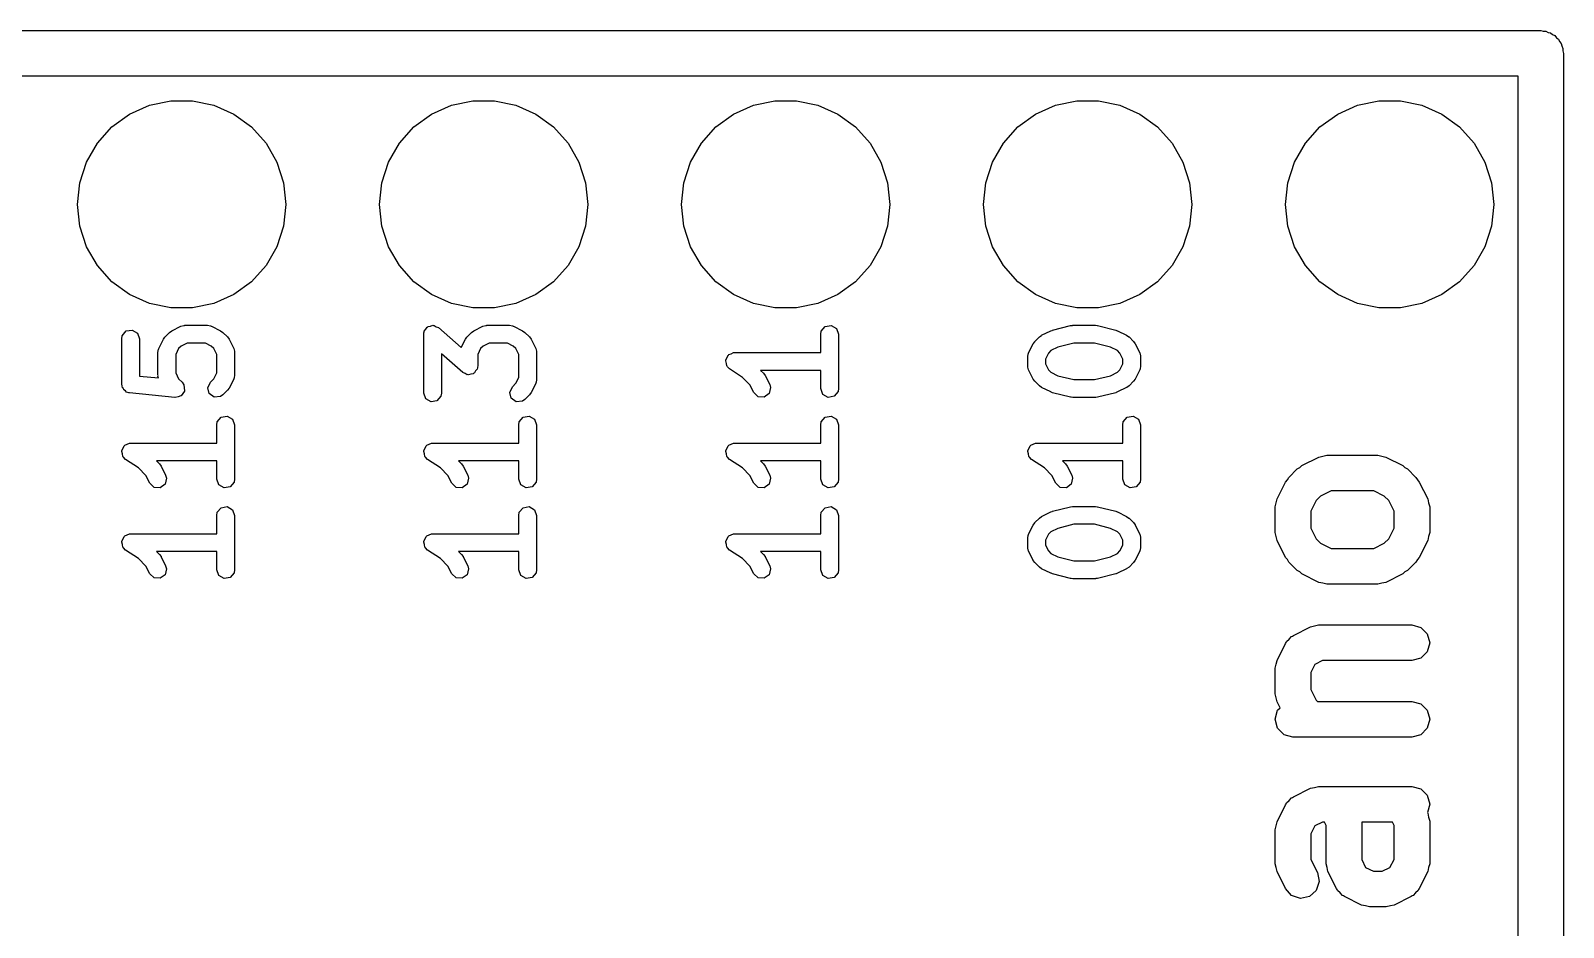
# Model space of a CAD drawing. Extents: x 80.7 to 172.7, y -123.4 to -33.9.
# Drawn here: x 111.78 to 124.67, y -108.35 to -100.81 of the extents above; entities that cross this region are included whole.
import ezdxf

# ---------------------------------------------------------------- set-up
doc = ezdxf.new("R2010")
doc.units = 0
doc.layers.add('BLACK', color=7, linetype='CONTINUOUS')

msp = doc.modelspace()

# ---------------------------------------------------------------- linework, layer by layer
at = {"layer": 'BLACK', "linetype": 'CONTINUOUS'}
for p, q in [((93.9967, -100.809), (124.477, -100.809)), ((124.477, -100.809), (124.498, -100.814)), ((124.498, -100.814), (124.519, -100.814)), ((124.519, -100.814), (124.538, -100.824)), ((124.538, -100.824), (124.559, -100.828)), ((124.559, -100.828), (124.576, -100.842)), ((124.576, -100.842), (124.596, -100.851)), ((124.596, -100.851), (124.609, -100.868)), ((124.609, -100.868), (124.626, -100.881)), ((124.626, -100.881), (124.635, -100.901)), ((124.635, -100.901), (124.648, -100.917)), ((124.648, -100.917), (124.653, -100.938)), ((124.653, -100.938), (124.662, -100.958)), ((124.662, -100.958), (124.662, -100.979)), ((124.662, -100.979), (124.667, -101)), ((124.667, -101), (124.667, -118.78)), ((124.286, -101.191), (93.9967, -101.191)), ((124.286, -118.59), (124.286, -101.191)), ((112.609, -101.511), (112.776, -101.437)), ((112.776, -101.437), (112.955, -101.398)), ((112.955, -101.398), (113.138, -101.398)), ((113.138, -101.398), (113.318, -101.437)), ((113.318, -101.437), (113.485, -101.511)), ((115.149, -101.511), (115.316, -101.437)), ((115.316, -101.437), (115.495, -101.398)), ((115.495, -101.398), (115.678, -101.398)), ((115.678, -101.398), (115.858, -101.437)), ((115.858, -101.437), (116.025, -101.511)), ((117.689, -101.511), (117.856, -101.437)), ((117.856, -101.437), (118.035, -101.398)), ((118.035, -101.398), (118.218, -101.398)), ((118.218, -101.398), (118.398, -101.437)), ((118.398, -101.437), (118.565, -101.511)), ((120.229, -101.511), (120.396, -101.437)), ((120.396, -101.437), (120.575, -101.398)), ((120.575, -101.398), (120.758, -101.398)), ((120.758, -101.398), (120.938, -101.437)), ((120.938, -101.437), (121.105, -101.511)), ((122.769, -101.511), (122.936, -101.437)), ((122.936, -101.437), (123.115, -101.398)), ((123.115, -101.398), (123.298, -101.398)), ((123.298, -101.398), (123.478, -101.437)), ((123.478, -101.437), (123.645, -101.511)), ((112.46, -101.619), (112.609, -101.511)), ((113.485, -101.511), (113.633, -101.619)), ((115, -101.619), (115.149, -101.511)), ((116.025, -101.511), (116.173, -101.619)), ((117.54, -101.619), (117.689, -101.511)), ((118.565, -101.511), (118.713, -101.619)), ((120.08, -101.619), (120.229, -101.511)), ((121.105, -101.511), (121.253, -101.619)), ((122.62, -101.619), (122.769, -101.511)), ((123.645, -101.511), (123.793, -101.619)), ((112.338, -101.755), (112.46, -101.619)), ((113.633, -101.619), (113.756, -101.755)), ((114.878, -101.755), (115, -101.619)), ((116.173, -101.619), (116.296, -101.755)), ((117.418, -101.755), (117.54, -101.619)), ((118.713, -101.619), (118.836, -101.755)), ((119.958, -101.755), (120.08, -101.619)), ((121.253, -101.619), (121.376, -101.755)), ((122.498, -101.755), (122.62, -101.619)), ((123.793, -101.619), (123.916, -101.755)), ((112.246, -101.914), (112.338, -101.755)), ((113.756, -101.755), (113.847, -101.914)), ((114.786, -101.914), (114.878, -101.755)), ((116.296, -101.755), (116.387, -101.914)), ((117.326, -101.914), (117.418, -101.755)), ((118.836, -101.755), (118.927, -101.914)), ((119.866, -101.914), (119.958, -101.755)), ((121.376, -101.755), (121.467, -101.914)), ((122.406, -101.914), (122.498, -101.755)), ((123.916, -101.755), (124.007, -101.914)), ((112.19, -102.088), (112.246, -101.914)), ((113.847, -101.914), (113.904, -102.088)), ((114.73, -102.088), (114.786, -101.914)), ((116.387, -101.914), (116.444, -102.088)), ((117.27, -102.088), (117.326, -101.914)), ((118.927, -101.914), (118.984, -102.088)), ((119.81, -102.088), (119.866, -101.914)), ((121.467, -101.914), (121.524, -102.088)), ((122.35, -102.088), (122.406, -101.914)), ((124.007, -101.914), (124.064, -102.088)), ((112.17, -102.27), (112.19, -102.088)), ((113.904, -102.088), (113.923, -102.27)), ((114.71, -102.27), (114.73, -102.088)), ((116.444, -102.088), (116.463, -102.27)), ((117.25, -102.27), (117.27, -102.088)), ((118.984, -102.088), (119.003, -102.27)), ((119.79, -102.27), (119.81, -102.088)), ((121.524, -102.088), (121.543, -102.27)), ((122.33, -102.27), (122.35, -102.088)), ((124.064, -102.088), (124.083, -102.27)), ((112.19, -102.452), (112.17, -102.27)), ((113.923, -102.27), (113.904, -102.452)), ((114.73, -102.452), (114.71, -102.27)), ((116.463, -102.27), (116.444, -102.452)), ((117.27, -102.452), (117.25, -102.27)), ((119.003, -102.27), (118.984, -102.452)), ((119.81, -102.452), (119.79, -102.27)), ((121.543, -102.27), (121.524, -102.452)), ((122.35, -102.452), (122.33, -102.27)), ((124.083, -102.27), (124.064, -102.452)), ((112.246, -102.626), (112.19, -102.452)), ((113.904, -102.452), (113.847, -102.626)), ((114.786, -102.626), (114.73, -102.452)), ((116.444, -102.452), (116.387, -102.626)), ((117.326, -102.626), (117.27, -102.452)), ((118.984, -102.452), (118.927, -102.626)), ((119.866, -102.626), (119.81, -102.452)), ((121.524, -102.452), (121.467, -102.626)), ((122.406, -102.626), (122.35, -102.452)), ((124.064, -102.452), (124.007, -102.626)), ((112.338, -102.785), (112.246, -102.626)), ((113.847, -102.626), (113.756, -102.785)), ((114.878, -102.785), (114.786, -102.626)), ((116.387, -102.626), (116.296, -102.785)), ((117.418, -102.785), (117.326, -102.626)), ((118.927, -102.626), (118.836, -102.785)), ((119.958, -102.785), (119.866, -102.626)), ((121.467, -102.626), (121.376, -102.785)), ((122.498, -102.785), (122.406, -102.626)), ((124.007, -102.626), (123.916, -102.785)), ((112.46, -102.921), (112.338, -102.785)), ((113.756, -102.785), (113.633, -102.921)), ((115, -102.921), (114.878, -102.785)), ((116.296, -102.785), (116.173, -102.921)), ((117.54, -102.921), (117.418, -102.785)), ((118.836, -102.785), (118.713, -102.921)), ((120.08, -102.921), (119.958, -102.785)), ((121.376, -102.785), (121.253, -102.921)), ((122.62, -102.921), (122.498, -102.785)), ((123.916, -102.785), (123.793, -102.921)), ((112.609, -103.029), (112.46, -102.921)), ((113.633, -102.921), (113.485, -103.029)), ((115.149, -103.029), (115, -102.921)), ((116.173, -102.921), (116.025, -103.029)), ((117.689, -103.029), (117.54, -102.921)), ((118.713, -102.921), (118.565, -103.029)), ((120.229, -103.029), (120.08, -102.921)), ((121.253, -102.921), (121.105, -103.029)), ((122.769, -103.029), (122.62, -102.921)), ((123.793, -102.921), (123.645, -103.029)), ((112.776, -103.103), (112.609, -103.029)), ((112.955, -103.141), (112.776, -103.103)), ((113.318, -103.103), (113.138, -103.141)), ((113.485, -103.029), (113.318, -103.103)), ((115.316, -103.103), (115.149, -103.029)), ((115.495, -103.141), (115.316, -103.103)), ((115.858, -103.103), (115.678, -103.141)), ((116.025, -103.029), (115.858, -103.103)), ((117.856, -103.103), (117.689, -103.029)), ((118.035, -103.141), (117.856, -103.103)), ((118.398, -103.103), (118.218, -103.141)), ((118.565, -103.029), (118.398, -103.103)), ((120.396, -103.103), (120.229, -103.029)), ((120.575, -103.141), (120.396, -103.103)), ((120.938, -103.103), (120.758, -103.141)), ((121.105, -103.029), (120.938, -103.103)), ((122.936, -103.103), (122.769, -103.029)), ((123.115, -103.141), (122.936, -103.103)), ((123.478, -103.103), (123.298, -103.141)), ((123.645, -103.029), (123.478, -103.103)), ((113.138, -103.141), (112.955, -103.141)), ((115.678, -103.141), (115.495, -103.141)), ((118.218, -103.141), (118.035, -103.141)), ((120.758, -103.141), (120.575, -103.141)), ((123.298, -103.141), (123.115, -103.141)), ((112.542, -103.4), (112.546, -103.375)), ((112.546, -103.375), (112.579, -103.335)), ((112.579, -103.335), (112.63, -103.327)), ((112.63, -103.327), (112.674, -103.352)), ((112.674, -103.352), (112.692, -103.4)), ((112.907, -103.385), (112.945, -103.347)), ((112.945, -103.347), (112.963, -103.335)), ((112.963, -103.335), (112.964, -103.333)), ((112.964, -103.333), (113.04, -103.295)), ((113.04, -103.295), (113.065, -103.288)), ((113.065, -103.288), (113.07, -103.289)), ((113.07, -103.289), (113.074, -103.287)), ((113.074, -103.287), (113.264, -103.287)), ((113.264, -103.287), (113.29, -103.292)), ((113.29, -103.292), (113.294, -103.295)), ((113.294, -103.295), (113.298, -103.295)), ((113.298, -103.295), (113.374, -103.333)), ((113.374, -103.333), (113.392, -103.347)), ((113.392, -103.347), (113.394, -103.347)), ((113.394, -103.347), (113.432, -103.385)), ((115.082, -103.362), (115.084, -103.351)), ((115.082, -103.858), (115.082, -103.362)), ((115.083, -103.348), (115.085, -103.345)), ((115.084, -103.351), (115.083, -103.348)), ((115.085, -103.345), (115.086, -103.337)), ((115.086, -103.337), (115.099, -103.321)), ((115.099, -103.321), (115.11, -103.304)), ((115.11, -103.304), (115.115, -103.302)), ((115.115, -103.302), (115.119, -103.297)), ((115.119, -103.297), (115.139, -103.294)), ((115.139, -103.294), (115.158, -103.287)), ((115.158, -103.287), (115.164, -103.29)), ((115.164, -103.29), (115.17, -103.288)), ((115.17, -103.288), (115.187, -103.299)), ((115.187, -103.299), (115.206, -103.306)), ((115.206, -103.306), (115.398, -103.474)), ((115.447, -103.385), (115.485, -103.347)), ((115.485, -103.347), (115.503, -103.335)), ((115.503, -103.335), (115.504, -103.333)), ((115.504, -103.333), (115.58, -103.295)), ((115.58, -103.295), (115.605, -103.288)), ((115.605, -103.288), (115.61, -103.289)), ((115.61, -103.289), (115.614, -103.287)), ((115.614, -103.287), (115.804, -103.287)), ((115.804, -103.287), (115.83, -103.292)), ((115.83, -103.292), (115.834, -103.295)), ((115.834, -103.295), (115.838, -103.295)), ((115.838, -103.295), (115.914, -103.333)), ((115.914, -103.333), (115.932, -103.347)), ((115.932, -103.347), (115.934, -103.347)), ((115.934, -103.347), (115.972, -103.385)), ((118.422, -103.362), (118.426, -103.337)), ((118.422, -103.516), (118.422, -103.362)), ((118.426, -103.337), (118.459, -103.297)), ((118.459, -103.297), (118.51, -103.288)), ((118.51, -103.288), (118.554, -103.314)), ((118.554, -103.314), (118.572, -103.362)), ((118.572, -103.362), (118.572, -103.819)), ((120.26, -103.385), (120.278, -103.373)), ((120.278, -103.373), (120.279, -103.371)), ((120.279, -103.371), (120.356, -103.333)), ((120.356, -103.333), (120.368, -103.33)), ((120.368, -103.33), (120.371, -103.328)), ((120.371, -103.328), (120.523, -103.29)), ((120.523, -103.29), (120.538, -103.289)), ((120.538, -103.289), (120.542, -103.287)), ((120.542, -103.287), (120.732, -103.287)), ((120.732, -103.287), (120.747, -103.29)), ((120.747, -103.29), (120.75, -103.29)), ((120.75, -103.29), (120.903, -103.328)), ((120.903, -103.328), (120.914, -103.333)), ((120.914, -103.333), (120.918, -103.333)), ((120.918, -103.333), (120.994, -103.371)), ((120.994, -103.371), (121.012, -103.385)), ((112.542, -103.781), (112.542, -103.4)), ((112.692, -103.4), (112.692, -103.714)), ((112.847, -103.515), (112.851, -103.489)), ((112.851, -103.489), (112.854, -103.486)), ((112.854, -103.486), (112.855, -103.481)), ((112.855, -103.481), (112.893, -103.405)), ((112.893, -103.405), (112.906, -103.387)), ((112.906, -103.387), (112.907, -103.385)), ((113.021, -103.483), (112.997, -103.532)), ((113.042, -103.462), (113.021, -103.483)), ((113.092, -103.437), (113.042, -103.462)), ((113.247, -103.437), (113.092, -103.437)), ((113.296, -103.462), (113.247, -103.437)), ((113.317, -103.483), (113.296, -103.462)), ((113.342, -103.532), (113.317, -103.483)), ((113.432, -103.385), (113.445, -103.404)), ((113.445, -103.404), (113.446, -103.405)), ((113.446, -103.405), (113.484, -103.481)), ((113.484, -103.481), (113.491, -103.506)), ((113.491, -103.506), (113.49, -103.51)), ((113.49, -103.51), (113.492, -103.515)), ((115.398, -103.474), (115.433, -103.405)), ((115.433, -103.405), (115.446, -103.387)), ((115.446, -103.387), (115.447, -103.385)), ((115.561, -103.483), (115.537, -103.532)), ((115.582, -103.462), (115.561, -103.483)), ((115.632, -103.437), (115.582, -103.462)), ((115.787, -103.437), (115.632, -103.437)), ((115.836, -103.462), (115.787, -103.437)), ((115.857, -103.483), (115.836, -103.462)), ((115.882, -103.532), (115.857, -103.483)), ((115.972, -103.385), (115.985, -103.404)), ((115.985, -103.404), (115.986, -103.405)), ((115.986, -103.405), (116.024, -103.481)), ((116.024, -103.481), (116.031, -103.506)), ((116.031, -103.506), (116.03, -103.51)), ((116.03, -103.51), (116.032, -103.515)), ((120.17, -103.519), (120.208, -103.443)), ((120.208, -103.443), (120.221, -103.425)), ((120.221, -103.425), (120.222, -103.424)), ((120.222, -103.424), (120.26, -103.385)), ((120.357, -103.5), (120.337, -103.521)), ((120.415, -103.471), (120.357, -103.5)), ((120.551, -103.437), (120.415, -103.471)), ((120.723, -103.437), (120.551, -103.437)), ((120.858, -103.471), (120.723, -103.437)), ((120.916, -103.5), (120.858, -103.471)), ((120.937, -103.521), (120.916, -103.5)), ((121.012, -103.385), (121.014, -103.385)), ((121.014, -103.385), (121.052, -103.424)), ((121.052, -103.424), (121.065, -103.442)), ((121.065, -103.442), (121.066, -103.443)), ((121.066, -103.443), (121.104, -103.519)), ((112.847, -103.705), (112.847, -103.515)), ((112.997, -103.532), (112.997, -103.687)), ((113.342, -103.687), (113.342, -103.532)), ((113.492, -103.515), (113.492, -103.705)), ((115.412, -103.685), (115.232, -103.528)), ((115.232, -103.528), (115.232, -103.858)), ((115.537, -103.629), (115.535, -103.64)), ((115.537, -103.532), (115.537, -103.629)), ((115.882, -103.726), (115.882, -103.532)), ((116.032, -103.515), (116.032, -103.743)), ((117.622, -103.586), (117.624, -103.582)), ((117.628, -103.607), (117.622, -103.586)), ((117.623, -103.578), (117.634, -103.559)), ((117.624, -103.582), (117.623, -103.578)), ((117.632, -103.628), (117.628, -103.607)), ((117.635, -103.631), (117.632, -103.628)), ((117.634, -103.559), (117.643, -103.539)), ((117.636, -103.635), (117.635, -103.631)), ((117.655, -103.653), (117.636, -103.635)), ((117.643, -103.539), (117.646, -103.537)), ((117.646, -103.537), (117.649, -103.533)), ((117.649, -103.533), (117.669, -103.526)), ((117.669, -103.526), (117.689, -103.516)), ((117.689, -103.516), (117.693, -103.517)), ((117.693, -103.517), (117.697, -103.516)), ((117.697, -103.516), (118.422, -103.516)), ((120.162, -103.553), (120.166, -103.527)), ((120.162, -103.629), (120.162, -103.553)), ((120.163, -103.633), (120.162, -103.629)), ((120.162, -103.638), (120.163, -103.633)), ((120.17, -103.663), (120.162, -103.638)), ((120.166, -103.527), (120.169, -103.524)), ((120.169, -103.524), (120.17, -103.519)), ((120.337, -103.521), (120.312, -103.571)), ((120.312, -103.571), (120.312, -103.611)), ((120.312, -103.611), (120.337, -103.661)), ((120.962, -103.571), (120.937, -103.521)), ((120.937, -103.661), (120.962, -103.611)), ((120.962, -103.611), (120.962, -103.571)), ((121.104, -103.519), (121.111, -103.544)), ((121.112, -103.629), (121.107, -103.655)), ((121.111, -103.544), (121.11, -103.549)), ((121.11, -103.549), (121.112, -103.553)), ((121.112, -103.553), (121.112, -103.629)), ((112.692, -103.714), (112.852, -103.729)), ((112.848, -103.709), (112.847, -103.705)), ((112.847, -103.714), (112.848, -103.709)), ((112.852, -103.729), (112.847, -103.714)), ((112.997, -103.687), (113.021, -103.737)), ((113.021, -103.737), (113.051, -103.766)), ((113.051, -103.766), (113.066, -103.788)), ((113.266, -103.813), (113.288, -103.766)), ((113.288, -103.766), (113.317, -103.737)), ((113.317, -103.737), (113.342, -103.687)), ((113.484, -103.739), (113.446, -103.815)), ((113.487, -103.731), (113.484, -103.734)), ((113.484, -103.734), (113.484, -103.739)), ((113.492, -103.705), (113.487, -103.731)), ((115.431, -103.693), (115.412, -103.685)), ((115.449, -103.703), (115.431, -103.693)), ((115.454, -103.702), (115.449, -103.703)), ((115.46, -103.704), (115.454, -103.702)), ((115.479, -103.697), (115.46, -103.704)), ((115.499, -103.694), (115.479, -103.697)), ((115.503, -103.689), (115.499, -103.694)), ((115.509, -103.687), (115.503, -103.689)), ((115.519, -103.67), (115.509, -103.687)), ((115.532, -103.655), (115.519, -103.67)), ((115.534, -103.646), (115.532, -103.655)), ((115.535, -103.644), (115.534, -103.646)), ((115.535, -103.64), (115.535, -103.644)), ((115.857, -103.775), (115.882, -103.726)), ((116.032, -103.743), (116.027, -103.769)), ((117.763, -103.725), (117.655, -103.653)), ((117.826, -103.788), (117.763, -103.725)), ((118.422, -103.666), (117.916, -103.666)), ((117.916, -103.666), (117.94, -103.69)), ((117.94, -103.69), (117.953, -103.709)), ((117.953, -103.709), (117.954, -103.71)), ((117.954, -103.71), (117.992, -103.786)), ((118.422, -103.819), (118.422, -103.666)), ((120.208, -103.739), (120.17, -103.663)), ((120.209, -103.74), (120.208, -103.739)), ((120.222, -103.758), (120.209, -103.74)), ((120.26, -103.796), (120.222, -103.758)), ((120.337, -103.661), (120.357, -103.682)), ((120.357, -103.682), (120.415, -103.711)), ((120.415, -103.711), (120.551, -103.744)), ((120.551, -103.744), (120.723, -103.744)), ((120.723, -103.744), (120.858, -103.711)), ((120.858, -103.711), (120.916, -103.682)), ((120.916, -103.682), (120.937, -103.661)), ((121.052, -103.758), (121.014, -103.796)), ((121.066, -103.739), (121.052, -103.757)), ((121.052, -103.757), (121.052, -103.758)), ((121.104, -103.663), (121.066, -103.739)), ((121.107, -103.655), (121.104, -103.658)), ((121.104, -103.658), (121.104, -103.663)), ((112.547, -103.796), (112.542, -103.781)), ((112.548, -103.812), (112.547, -103.796)), ((112.556, -103.82), (112.548, -103.812)), ((112.559, -103.83), (112.556, -103.82)), ((112.573, -103.838), (112.559, -103.83)), ((112.584, -103.849), (112.573, -103.838)), ((112.601, -103.854), (112.584, -103.849)), ((112.604, -103.855), (112.601, -103.854)), ((112.606, -103.855), (112.604, -103.855)), ((112.609, -103.856), (112.606, -103.855)), ((112.99, -103.894), (112.609, -103.856)), ((112.991, -103.894), (112.99, -103.894)), ((113.016, -103.888), (112.991, -103.894)), ((112.991, -103.894), (112.991, -103.894)), ((113.04, -103.881), (113.016, -103.888)), ((113.041, -103.881), (113.04, -103.881)), ((113.04, -103.881), (113.04, -103.881)), ((113.055, -103.86), (113.041, -103.881)), ((113.07, -103.84), (113.055, -103.86)), ((113.066, -103.788), (113.066, -103.788)), ((113.066, -103.788), (113.066, -103.789)), ((113.066, -103.789), (113.068, -103.814)), ((113.068, -103.814), (113.07, -103.839)), ((113.07, -103.839), (113.07, -103.839)), ((113.07, -103.839), (113.07, -103.84)), ((113.279, -103.862), (113.266, -103.813)), ((113.321, -103.892), (113.279, -103.862)), ((113.372, -103.887), (113.321, -103.892)), ((113.394, -103.873), (113.372, -103.887)), ((113.432, -103.834), (113.394, -103.873)), ((113.446, -103.815), (113.432, -103.833)), ((113.432, -103.833), (113.432, -103.834)), ((115.099, -103.906), (115.082, -103.858)), ((115.227, -103.883), (115.194, -103.923)), ((115.232, -103.858), (115.227, -103.883)), ((115.806, -103.851), (115.828, -103.805)), ((115.819, -103.901), (115.806, -103.851)), ((115.828, -103.805), (115.857, -103.775)), ((115.972, -103.873), (115.934, -103.911)), ((115.986, -103.853), (115.972, -103.871)), ((115.972, -103.871), (115.972, -103.873)), ((116.024, -103.777), (115.986, -103.853)), ((116.027, -103.769), (116.024, -103.772)), ((116.024, -103.772), (116.024, -103.777)), ((117.858, -103.853), (117.826, -103.788)), ((117.896, -103.888), (117.858, -103.853)), ((117.947, -103.891), (117.896, -103.888)), ((117.988, -103.861), (117.947, -103.891)), ((118, -103.811), (117.988, -103.861)), ((117.992, -103.786), (118, -103.811)), ((118.439, -103.868), (118.422, -103.819)), ((118.484, -103.893), (118.439, -103.868)), ((118.534, -103.884), (118.484, -103.893)), ((118.567, -103.845), (118.534, -103.884)), ((118.572, -103.819), (118.567, -103.845)), ((120.261, -103.797), (120.26, -103.796)), ((120.279, -103.81), (120.261, -103.797)), ((120.356, -103.848), (120.279, -103.81)), ((120.359, -103.849), (120.356, -103.848)), ((120.371, -103.854), (120.359, -103.849)), ((120.523, -103.892), (120.371, -103.854)), ((120.527, -103.892), (120.523, -103.892)), ((120.542, -103.894), (120.527, -103.892)), ((120.732, -103.894), (120.542, -103.894)), ((120.735, -103.893), (120.732, -103.894)), ((120.75, -103.892), (120.735, -103.893)), ((120.903, -103.854), (120.75, -103.892)), ((120.906, -103.852), (120.903, -103.854)), ((120.918, -103.848), (120.906, -103.852)), ((120.994, -103.81), (120.918, -103.848)), ((120.995, -103.809), (120.994, -103.81)), ((121.014, -103.796), (120.995, -103.809)), ((115.144, -103.931), (115.099, -103.906)), ((115.194, -103.923), (115.144, -103.931)), ((115.861, -103.93), (115.819, -103.901)), ((115.912, -103.926), (115.861, -103.93)), ((115.934, -103.911), (115.912, -103.926)), ((113.342, -104.124), (113.346, -104.099)), ((113.342, -104.278), (113.342, -104.124)), ((113.346, -104.099), (113.379, -104.059)), ((113.379, -104.059), (113.43, -104.05)), ((113.43, -104.05), (113.474, -104.076)), ((113.474, -104.076), (113.492, -104.124)), ((113.492, -104.124), (113.492, -104.581)), ((115.882, -104.124), (115.886, -104.099)), ((115.882, -104.278), (115.882, -104.124)), ((115.886, -104.099), (115.919, -104.059)), ((115.919, -104.059), (115.97, -104.05)), ((115.97, -104.05), (116.014, -104.076)), ((116.014, -104.076), (116.032, -104.124)), ((116.032, -104.124), (116.032, -104.581)), ((118.422, -104.124), (118.426, -104.099)), ((118.422, -104.278), (118.422, -104.124)), ((118.426, -104.099), (118.459, -104.059)), ((118.459, -104.059), (118.51, -104.05)), ((118.51, -104.05), (118.554, -104.076)), ((118.554, -104.076), (118.572, -104.124)), ((118.572, -104.124), (118.572, -104.581)), ((120.962, -104.124), (120.966, -104.099)), ((120.962, -104.278), (120.962, -104.124)), ((120.966, -104.099), (120.999, -104.059)), ((120.999, -104.059), (121.05, -104.05)), ((121.05, -104.05), (121.094, -104.076)), ((121.094, -104.076), (121.112, -104.124)), ((121.112, -104.124), (121.112, -104.581)), ((112.589, -104.288), (112.609, -104.278)), ((112.609, -104.278), (112.613, -104.279)), ((112.613, -104.279), (112.617, -104.278)), ((112.617, -104.278), (113.342, -104.278)), ((115.129, -104.288), (115.149, -104.278)), ((115.149, -104.278), (115.153, -104.279)), ((115.153, -104.279), (115.157, -104.278)), ((115.157, -104.278), (115.882, -104.278)), ((117.669, -104.288), (117.689, -104.278)), ((117.689, -104.278), (117.693, -104.279)), ((117.693, -104.279), (117.697, -104.278)), ((117.697, -104.278), (118.422, -104.278)), ((120.209, -104.288), (120.229, -104.278)), ((120.229, -104.278), (120.233, -104.279)), ((120.233, -104.279), (120.237, -104.278)), ((120.237, -104.278), (120.962, -104.278)), ((112.542, -104.348), (112.544, -104.344)), ((112.548, -104.369), (112.542, -104.348)), ((112.543, -104.34), (112.554, -104.321)), ((112.544, -104.344), (112.543, -104.34)), ((112.552, -104.39), (112.548, -104.369)), ((112.555, -104.393), (112.552, -104.39)), ((112.554, -104.321), (112.563, -104.301)), ((112.556, -104.397), (112.555, -104.393)), ((112.575, -104.415), (112.556, -104.397)), ((112.563, -104.301), (112.566, -104.299)), ((112.566, -104.299), (112.569, -104.295)), ((112.569, -104.295), (112.589, -104.288)), ((115.082, -104.348), (115.084, -104.344)), ((115.088, -104.369), (115.082, -104.348)), ((115.083, -104.34), (115.094, -104.321)), ((115.084, -104.344), (115.083, -104.34)), ((115.092, -104.39), (115.088, -104.369)), ((115.095, -104.393), (115.092, -104.39)), ((115.094, -104.321), (115.103, -104.301)), ((115.096, -104.397), (115.095, -104.393)), ((115.115, -104.415), (115.096, -104.397)), ((115.103, -104.301), (115.106, -104.299)), ((115.106, -104.299), (115.109, -104.295)), ((115.109, -104.295), (115.129, -104.288)), ((117.622, -104.348), (117.624, -104.344)), ((117.628, -104.369), (117.622, -104.348)), ((117.623, -104.34), (117.634, -104.321)), ((117.624, -104.344), (117.623, -104.34)), ((117.632, -104.39), (117.628, -104.369)), ((117.635, -104.393), (117.632, -104.39)), ((117.634, -104.321), (117.643, -104.301)), ((117.636, -104.397), (117.635, -104.393)), ((117.655, -104.415), (117.636, -104.397)), ((117.643, -104.301), (117.646, -104.299)), ((117.646, -104.299), (117.649, -104.295)), ((117.649, -104.295), (117.669, -104.288)), ((120.162, -104.348), (120.164, -104.344)), ((120.168, -104.369), (120.162, -104.348)), ((120.163, -104.34), (120.174, -104.321)), ((120.164, -104.344), (120.163, -104.34)), ((120.172, -104.39), (120.168, -104.369)), ((120.175, -104.393), (120.172, -104.39)), ((120.174, -104.321), (120.183, -104.301)), ((120.176, -104.397), (120.175, -104.393)), ((120.195, -104.415), (120.176, -104.397)), ((120.183, -104.301), (120.186, -104.299)), ((120.186, -104.299), (120.189, -104.295)), ((120.189, -104.295), (120.209, -104.288)), ((122.468, -104.466), (122.611, -104.395)), ((122.611, -104.395), (122.645, -104.388)), ((122.645, -104.388), (122.678, -104.379)), ((122.678, -104.379), (123.107, -104.379)), ((123.107, -104.379), (123.14, -104.388)), ((123.14, -104.388), (123.174, -104.395)), ((123.174, -104.395), (123.317, -104.466)), ((112.683, -104.487), (112.575, -104.415)), ((112.746, -104.55), (112.683, -104.487)), ((113.342, -104.428), (112.836, -104.428)), ((112.836, -104.428), (112.86, -104.452)), ((112.86, -104.452), (112.873, -104.471)), ((112.873, -104.471), (112.874, -104.472)), ((112.874, -104.472), (112.912, -104.548)), ((113.342, -104.581), (113.342, -104.428)), ((115.223, -104.487), (115.115, -104.415)), ((115.286, -104.55), (115.223, -104.487)), ((115.882, -104.428), (115.376, -104.428)), ((115.376, -104.428), (115.4, -104.452)), ((115.4, -104.452), (115.413, -104.471)), ((115.413, -104.471), (115.414, -104.472)), ((115.414, -104.472), (115.452, -104.548)), ((115.882, -104.581), (115.882, -104.428)), ((117.763, -104.487), (117.655, -104.415)), ((117.826, -104.55), (117.763, -104.487)), ((118.422, -104.428), (117.916, -104.428)), ((117.916, -104.428), (117.94, -104.452)), ((117.94, -104.452), (117.953, -104.471)), ((117.953, -104.471), (117.954, -104.472)), ((117.954, -104.472), (117.992, -104.548)), ((118.422, -104.581), (118.422, -104.428)), ((120.303, -104.487), (120.195, -104.415)), ((120.366, -104.55), (120.303, -104.487)), ((120.962, -104.428), (120.456, -104.428)), ((120.456, -104.428), (120.48, -104.452)), ((120.48, -104.452), (120.493, -104.471)), ((120.493, -104.471), (120.494, -104.472)), ((120.494, -104.472), (120.532, -104.548)), ((120.962, -104.581), (120.962, -104.428)), ((122.358, -104.566), (122.429, -104.494)), ((122.429, -104.494), (122.45, -104.482)), ((122.45, -104.482), (122.468, -104.466)), ((123.317, -104.466), (123.335, -104.482)), ((123.335, -104.482), (123.356, -104.494)), ((123.356, -104.494), (123.427, -104.566)), ((112.778, -104.615), (112.746, -104.55)), ((112.816, -104.65), (112.778, -104.615)), ((112.867, -104.653), (112.816, -104.65)), ((112.908, -104.623), (112.867, -104.653)), ((112.92, -104.573), (112.908, -104.623)), ((112.912, -104.548), (112.92, -104.573)), ((113.359, -104.63), (113.342, -104.581)), ((113.404, -104.655), (113.359, -104.63)), ((113.454, -104.646), (113.404, -104.655)), ((113.487, -104.607), (113.454, -104.646)), ((113.492, -104.581), (113.487, -104.607)), ((115.318, -104.615), (115.286, -104.55)), ((115.356, -104.65), (115.318, -104.615)), ((115.407, -104.653), (115.356, -104.65)), ((115.448, -104.623), (115.407, -104.653)), ((115.46, -104.573), (115.448, -104.623)), ((115.452, -104.548), (115.46, -104.573)), ((115.899, -104.63), (115.882, -104.581)), ((115.944, -104.655), (115.899, -104.63)), ((115.994, -104.646), (115.944, -104.655)), ((116.027, -104.607), (115.994, -104.646)), ((116.032, -104.581), (116.027, -104.607)), ((117.858, -104.615), (117.826, -104.55)), ((117.896, -104.65), (117.858, -104.615)), ((117.947, -104.653), (117.896, -104.65)), ((117.988, -104.623), (117.947, -104.653)), ((118, -104.573), (117.988, -104.623)), ((117.992, -104.548), (118, -104.573)), ((118.439, -104.63), (118.422, -104.581)), ((118.484, -104.655), (118.439, -104.63)), ((118.534, -104.646), (118.484, -104.655)), ((118.567, -104.607), (118.534, -104.646)), ((118.572, -104.581), (118.567, -104.607)), ((120.398, -104.615), (120.366, -104.55)), ((120.436, -104.65), (120.398, -104.615)), ((120.487, -104.653), (120.436, -104.65)), ((120.528, -104.623), (120.487, -104.653)), ((120.54, -104.573), (120.528, -104.623)), ((120.532, -104.548), (120.54, -104.573)), ((120.979, -104.63), (120.962, -104.581)), ((121.024, -104.655), (120.979, -104.63)), ((121.074, -104.646), (121.024, -104.655)), ((121.107, -104.607), (121.074, -104.646)), ((121.112, -104.581), (121.107, -104.607)), ((122.259, -104.747), (122.33, -104.605)), ((122.33, -104.605), (122.346, -104.587)), ((122.346, -104.587), (122.358, -104.566)), ((123.427, -104.566), (123.439, -104.587)), ((123.439, -104.587), (123.455, -104.605)), ((123.455, -104.605), (123.527, -104.747)), ((122.243, -104.815), (122.252, -104.781)), ((122.252, -104.781), (122.259, -104.747)), ((122.587, -104.761), (122.543, -104.85)), ((122.624, -104.724), (122.587, -104.761)), ((122.714, -104.679), (122.624, -104.724)), ((123.072, -104.679), (122.714, -104.679)), ((123.161, -104.724), (123.072, -104.679)), ((123.198, -104.761), (123.161, -104.724)), ((123.243, -104.85), (123.198, -104.761)), ((123.527, -104.747), (123.534, -104.781)), ((123.534, -104.781), (123.543, -104.815)), ((113.342, -104.886), (113.346, -104.86)), ((113.342, -105.04), (113.342, -104.886)), ((113.346, -104.86), (113.379, -104.821)), ((113.379, -104.821), (113.43, -104.812)), ((113.43, -104.812), (113.474, -104.838)), ((113.474, -104.838), (113.492, -104.886)), ((113.492, -104.886), (113.492, -105.343)), ((115.882, -104.886), (115.886, -104.86)), ((115.882, -105.04), (115.882, -104.886)), ((115.886, -104.86), (115.919, -104.821)), ((115.919, -104.821), (115.97, -104.812)), ((115.97, -104.812), (116.014, -104.838)), ((116.014, -104.838), (116.032, -104.886)), ((116.032, -104.886), (116.032, -105.343)), ((118.422, -104.886), (118.426, -104.86)), ((118.422, -105.04), (118.422, -104.886)), ((118.426, -104.86), (118.459, -104.821)), ((118.459, -104.821), (118.51, -104.812)), ((118.51, -104.812), (118.554, -104.838)), ((118.554, -104.838), (118.572, -104.886)), ((118.572, -104.886), (118.572, -105.343)), ((120.222, -104.947), (120.26, -104.909)), ((120.26, -104.909), (120.278, -104.896)), ((120.278, -104.896), (120.279, -104.895)), ((120.279, -104.895), (120.356, -104.857)), ((120.356, -104.857), (120.368, -104.853)), ((120.368, -104.853), (120.371, -104.851)), ((120.371, -104.851), (120.523, -104.813)), ((120.523, -104.813), (120.538, -104.812)), ((120.538, -104.812), (120.542, -104.811)), ((120.542, -104.811), (120.732, -104.811)), ((120.732, -104.811), (120.747, -104.814)), ((120.747, -104.814), (120.75, -104.813)), ((120.75, -104.813), (120.903, -104.851)), ((120.903, -104.851), (120.914, -104.857)), ((120.914, -104.857), (120.918, -104.857)), ((120.918, -104.857), (120.994, -104.895)), ((120.994, -104.895), (121.012, -104.909)), ((121.012, -104.909), (121.014, -104.909)), ((121.014, -104.909), (121.052, -104.947)), ((122.243, -105.029), (122.243, -104.815)), ((122.543, -104.85), (122.543, -104.993)), ((123.243, -104.993), (123.243, -104.85)), ((123.543, -104.815), (123.543, -105.029)), ((112.566, -105.061), (112.569, -105.057)), ((112.569, -105.057), (112.589, -105.05)), ((112.589, -105.05), (112.609, -105.04)), ((112.609, -105.04), (112.613, -105.041)), ((112.613, -105.041), (112.617, -105.04)), ((112.617, -105.04), (113.342, -105.04)), ((115.106, -105.061), (115.109, -105.057)), ((115.109, -105.057), (115.129, -105.05)), ((115.129, -105.05), (115.149, -105.04)), ((115.149, -105.04), (115.153, -105.041)), ((115.153, -105.041), (115.157, -105.04)), ((115.157, -105.04), (115.882, -105.04)), ((117.646, -105.061), (117.649, -105.057)), ((117.649, -105.057), (117.669, -105.05)), ((117.669, -105.05), (117.689, -105.04)), ((117.689, -105.04), (117.693, -105.041)), ((117.693, -105.041), (117.697, -105.04)), ((117.697, -105.04), (118.422, -105.04)), ((120.162, -105.077), (120.166, -105.051)), ((120.166, -105.051), (120.169, -105.048)), ((120.169, -105.048), (120.17, -105.043)), ((120.17, -105.043), (120.208, -104.967)), ((120.208, -104.967), (120.221, -104.949)), ((120.221, -104.949), (120.222, -104.947)), ((120.337, -105.045), (120.312, -105.094)), ((120.357, -105.024), (120.337, -105.045)), ((120.415, -104.995), (120.357, -105.024)), ((120.551, -104.961), (120.415, -104.995)), ((120.723, -104.961), (120.551, -104.961)), ((120.858, -104.995), (120.723, -104.961)), ((120.916, -105.024), (120.858, -104.995)), ((120.937, -105.045), (120.916, -105.024)), ((120.962, -105.094), (120.937, -105.045)), ((121.052, -104.947), (121.065, -104.966)), ((121.065, -104.966), (121.066, -104.967)), ((121.066, -104.967), (121.104, -105.043)), ((121.104, -105.043), (121.111, -105.068)), ((122.252, -105.062), (122.243, -105.029)), ((122.543, -104.993), (122.587, -105.083)), ((123.198, -105.083), (123.243, -104.993)), ((123.543, -105.029), (123.534, -105.062)), ((112.542, -105.11), (112.544, -105.106)), ((112.548, -105.131), (112.542, -105.11)), ((112.543, -105.102), (112.554, -105.083)), ((112.544, -105.106), (112.543, -105.102)), ((112.552, -105.152), (112.548, -105.131)), ((112.555, -105.155), (112.552, -105.152)), ((112.554, -105.083), (112.563, -105.063)), ((112.556, -105.159), (112.555, -105.155)), ((112.575, -105.177), (112.556, -105.159)), ((112.563, -105.063), (112.566, -105.061)), ((112.683, -105.249), (112.575, -105.177)), ((115.082, -105.11), (115.084, -105.106)), ((115.088, -105.131), (115.082, -105.11)), ((115.083, -105.102), (115.094, -105.083)), ((115.084, -105.106), (115.083, -105.102)), ((115.092, -105.152), (115.088, -105.131)), ((115.095, -105.155), (115.092, -105.152)), ((115.094, -105.083), (115.103, -105.063)), ((115.096, -105.159), (115.095, -105.155)), ((115.115, -105.177), (115.096, -105.159)), ((115.103, -105.063), (115.106, -105.061)), ((115.223, -105.249), (115.115, -105.177)), ((117.622, -105.11), (117.624, -105.106)), ((117.628, -105.131), (117.622, -105.11)), ((117.623, -105.102), (117.634, -105.083)), ((117.624, -105.106), (117.623, -105.102)), ((117.632, -105.152), (117.628, -105.131)), ((117.635, -105.155), (117.632, -105.152)), ((117.634, -105.083), (117.643, -105.063)), ((117.636, -105.159), (117.635, -105.155)), ((117.655, -105.177), (117.636, -105.159)), ((117.643, -105.063), (117.646, -105.061)), ((117.763, -105.249), (117.655, -105.177)), ((120.162, -105.153), (120.162, -105.077)), ((120.163, -105.157), (120.162, -105.153)), ((120.162, -105.161), (120.163, -105.157)), ((120.17, -105.186), (120.162, -105.161)), ((120.208, -105.263), (120.17, -105.186)), ((120.312, -105.094), (120.312, -105.135)), ((120.312, -105.135), (120.337, -105.185)), ((120.337, -105.185), (120.357, -105.205)), ((120.916, -105.205), (120.937, -105.185)), ((120.937, -105.185), (120.962, -105.135)), ((120.962, -105.135), (120.962, -105.094)), ((121.104, -105.186), (121.066, -105.263)), ((121.107, -105.178), (121.104, -105.182)), ((121.104, -105.182), (121.104, -105.186)), ((121.112, -105.153), (121.107, -105.178)), ((121.111, -105.068), (121.11, -105.072)), ((121.11, -105.072), (121.112, -105.077)), ((121.112, -105.077), (121.112, -105.153)), ((122.259, -105.096), (122.252, -105.062)), ((122.33, -105.239), (122.259, -105.096)), ((122.587, -105.083), (122.624, -105.12)), ((122.624, -105.12), (122.714, -105.165)), ((122.714, -105.165), (123.072, -105.165)), ((123.072, -105.165), (123.161, -105.12)), ((123.161, -105.12), (123.198, -105.083)), ((123.527, -105.096), (123.455, -105.239)), ((123.534, -105.062), (123.527, -105.096)), ((112.746, -105.312), (112.683, -105.249)), ((112.778, -105.377), (112.746, -105.312)), ((113.342, -105.19), (112.836, -105.19)), ((112.836, -105.19), (112.86, -105.214)), ((112.86, -105.214), (112.873, -105.232)), ((112.873, -105.232), (112.874, -105.234)), ((112.874, -105.234), (112.912, -105.31)), ((112.912, -105.31), (112.92, -105.335)), ((113.342, -105.343), (113.342, -105.19)), ((115.286, -105.312), (115.223, -105.249)), ((115.318, -105.377), (115.286, -105.312)), ((115.882, -105.19), (115.376, -105.19)), ((115.376, -105.19), (115.4, -105.214)), ((115.4, -105.214), (115.413, -105.232)), ((115.413, -105.232), (115.414, -105.234)), ((115.414, -105.234), (115.452, -105.31)), ((115.452, -105.31), (115.46, -105.335)), ((115.882, -105.343), (115.882, -105.19)), ((117.826, -105.312), (117.763, -105.249)), ((117.858, -105.377), (117.826, -105.312)), ((118.422, -105.19), (117.916, -105.19)), ((117.916, -105.19), (117.94, -105.214)), ((117.94, -105.214), (117.953, -105.232)), ((117.953, -105.232), (117.954, -105.234)), ((117.954, -105.234), (117.992, -105.31)), ((117.992, -105.31), (118, -105.335)), ((118.422, -105.343), (118.422, -105.19)), ((120.209, -105.264), (120.208, -105.263)), ((120.222, -105.282), (120.209, -105.264)), ((120.26, -105.32), (120.222, -105.282)), ((120.357, -105.205), (120.415, -105.234)), ((120.415, -105.234), (120.551, -105.268)), ((120.551, -105.268), (120.723, -105.268)), ((120.723, -105.268), (120.858, -105.234)), ((120.858, -105.234), (120.916, -105.205)), ((121.052, -105.282), (121.014, -105.32)), ((121.066, -105.263), (121.052, -105.281)), ((121.052, -105.281), (121.052, -105.282)), ((122.346, -105.257), (122.33, -105.239)), ((122.358, -105.278), (122.346, -105.257)), ((122.429, -105.349), (122.358, -105.278)), ((123.427, -105.278), (123.356, -105.349)), ((123.439, -105.257), (123.427, -105.278)), ((123.455, -105.239), (123.439, -105.257)), ((112.816, -105.412), (112.778, -105.377)), ((112.867, -105.415), (112.816, -105.412)), ((112.908, -105.385), (112.867, -105.415)), ((112.92, -105.335), (112.908, -105.385)), ((113.359, -105.391), (113.342, -105.343)), ((113.404, -105.417), (113.359, -105.391)), ((113.454, -105.408), (113.404, -105.417)), ((113.487, -105.369), (113.454, -105.408)), ((113.492, -105.343), (113.487, -105.369)), ((115.356, -105.412), (115.318, -105.377)), ((115.407, -105.415), (115.356, -105.412)), ((115.448, -105.385), (115.407, -105.415)), ((115.46, -105.335), (115.448, -105.385)), ((115.899, -105.391), (115.882, -105.343)), ((115.944, -105.417), (115.899, -105.391)), ((115.994, -105.408), (115.944, -105.417)), ((116.027, -105.369), (115.994, -105.408)), ((116.032, -105.343), (116.027, -105.369)), ((117.896, -105.412), (117.858, -105.377)), ((117.947, -105.415), (117.896, -105.412)), ((117.988, -105.385), (117.947, -105.415)), ((118, -105.335), (117.988, -105.385)), ((118.439, -105.391), (118.422, -105.343)), ((118.484, -105.417), (118.439, -105.391)), ((118.534, -105.408), (118.484, -105.417)), ((118.567, -105.369), (118.534, -105.408)), ((118.572, -105.343), (118.567, -105.369)), ((120.261, -105.321), (120.26, -105.32)), ((120.279, -105.334), (120.261, -105.321)), ((120.356, -105.372), (120.279, -105.334)), ((120.359, -105.373), (120.356, -105.372)), ((120.371, -105.378), (120.359, -105.373)), ((120.523, -105.416), (120.371, -105.378)), ((120.527, -105.416), (120.523, -105.416)), ((120.542, -105.418), (120.527, -105.416)), ((120.732, -105.418), (120.542, -105.418)), ((120.735, -105.417), (120.732, -105.418)), ((120.75, -105.416), (120.735, -105.417)), ((120.903, -105.378), (120.75, -105.416)), ((120.906, -105.376), (120.903, -105.378)), ((120.918, -105.372), (120.906, -105.376)), ((120.994, -105.334), (120.918, -105.372)), ((120.995, -105.333), (120.994, -105.334)), ((121.014, -105.32), (120.995, -105.333)), ((122.45, -105.361), (122.429, -105.349)), ((122.468, -105.377), (122.45, -105.361)), ((122.611, -105.449), (122.468, -105.377)), ((123.317, -105.377), (123.174, -105.449)), ((123.335, -105.361), (123.317, -105.377)), ((123.356, -105.349), (123.335, -105.361)), ((122.645, -105.456), (122.611, -105.449)), ((122.678, -105.465), (122.645, -105.456)), ((123.107, -105.465), (122.678, -105.465)), ((123.14, -105.456), (123.107, -105.465)), ((123.174, -105.449), (123.14, -105.456)), ((122.397, -105.895), (122.54, -105.823)), ((122.54, -105.823), (122.574, -105.816)), ((122.574, -105.816), (122.607, -105.807)), ((122.607, -105.807), (123.393, -105.807)), ((123.393, -105.807), (123.468, -105.828)), ((123.468, -105.828), (123.523, -105.882)), ((122.33, -105.962), (122.336, -105.955)), ((122.336, -105.955), (122.339, -105.946)), ((122.339, -105.946), (122.361, -105.926)), ((122.361, -105.926), (122.381, -105.904)), ((122.381, -105.904), (122.39, -105.901)), ((122.39, -105.901), (122.397, -105.895)), ((123.523, -105.882), (123.543, -105.957)), ((123.543, -105.957), (123.523, -106.032)), ((122.259, -106.105), (122.33, -105.962)), ((123.468, -106.087), (123.393, -106.107)), ((123.523, -106.032), (123.468, -106.087)), ((122.243, -106.172), (122.252, -106.138)), ((122.243, -106.386), (122.243, -106.172)), ((122.252, -106.138), (122.259, -106.105)), ((122.576, -106.141), (122.543, -106.207)), ((122.543, -106.207), (122.543, -106.351)), ((122.642, -106.107), (122.576, -106.141)), ((123.393, -106.107), (122.642, -106.107)), ((122.252, -106.419), (122.243, -106.386)), ((122.259, -106.453), (122.252, -106.419)), ((122.284, -106.504), (122.259, -106.453)), ((122.543, -106.351), (122.587, -106.44)), ((122.587, -106.44), (122.598, -106.45)), ((122.598, -106.45), (123.393, -106.45)), ((123.393, -106.45), (123.468, -106.47)), ((123.468, -106.47), (123.523, -106.525)), ((122.243, -106.6), (122.263, -106.525)), ((122.263, -106.675), (122.243, -106.6)), ((122.263, -106.525), (122.284, -106.504)), ((123.523, -106.525), (123.543, -106.6)), ((123.543, -106.6), (123.523, -106.675)), ((122.318, -106.73), (122.263, -106.675)), ((122.393, -106.75), (122.318, -106.73)), ((123.468, -106.73), (123.393, -106.75)), ((123.523, -106.675), (123.468, -106.73)), ((123.393, -106.75), (122.393, -106.75)), ((122.397, -107.252), (122.54, -107.18)), ((122.54, -107.18), (122.574, -107.173)), ((122.574, -107.173), (122.607, -107.165)), ((122.607, -107.165), (123.393, -107.165)), ((123.393, -107.165), (123.468, -107.185)), ((123.468, -107.185), (123.523, -107.24)), ((123.523, -107.24), (123.543, -107.315)), ((122.259, -107.462), (122.33, -107.319)), ((122.33, -107.319), (122.336, -107.312)), ((122.336, -107.312), (122.339, -107.303)), ((122.339, -107.303), (122.361, -107.283)), ((122.361, -107.283), (122.381, -107.261)), ((122.381, -107.261), (122.39, -107.258)), ((122.39, -107.258), (122.397, -107.252)), ((123.543, -107.315), (123.524, -107.385)), ((122.243, -107.529), (122.252, -107.496)), ((122.252, -107.496), (122.259, -107.462)), ((122.576, -107.498), (122.543, -107.564)), ((122.642, -107.465), (122.576, -107.498)), ((122.657, -107.465), (122.642, -107.465)), ((122.671, -107.493), (122.657, -107.465)), ((122.671, -107.815), (122.671, -107.493)), ((123.229, -107.465), (122.971, -107.465)), ((122.971, -107.465), (122.971, -107.779)), ((123.243, -107.493), (123.229, -107.465)), ((123.243, -107.779), (123.243, -107.493)), ((123.524, -107.385), (123.527, -107.39)), ((123.527, -107.39), (123.534, -107.424)), ((123.534, -107.424), (123.543, -107.457)), ((123.543, -107.457), (123.543, -107.815)), ((122.243, -107.815), (122.243, -107.529)), ((122.543, -107.564), (122.543, -107.779)), ((122.252, -107.848), (122.243, -107.815)), ((122.259, -107.882), (122.252, -107.848)), ((122.33, -108.025), (122.259, -107.882)), ((122.543, -107.779), (122.598, -107.89)), ((122.598, -107.89), (122.614, -107.966)), ((122.68, -107.848), (122.671, -107.815)), ((122.687, -107.882), (122.68, -107.848)), ((122.759, -108.025), (122.687, -107.882)), ((122.971, -107.779), (123.004, -107.846)), ((123.004, -107.846), (123.071, -107.879)), ((123.071, -107.879), (123.143, -107.879)), ((123.143, -107.879), (123.209, -107.846)), ((123.209, -107.846), (123.243, -107.779)), ((123.527, -107.882), (123.455, -108.025)), ((123.534, -107.848), (123.527, -107.882)), ((123.543, -107.815), (123.534, -107.848)), ((122.614, -107.966), (122.589, -108.04)), ((122.381, -108.083), (122.33, -108.025)), ((122.455, -108.107), (122.381, -108.083)), ((122.531, -108.092), (122.455, -108.107)), ((122.589, -108.04), (122.531, -108.092)), ((122.765, -108.031), (122.759, -108.025)), ((122.768, -108.04), (122.765, -108.031)), ((122.79, -108.06), (122.768, -108.04)), ((122.81, -108.083), (122.79, -108.06)), ((122.819, -108.086), (122.81, -108.083)), ((122.826, -108.092), (122.819, -108.086)), ((122.968, -108.163), (122.826, -108.092)), ((123.388, -108.092), (123.245, -108.163)), ((123.395, -108.086), (123.388, -108.092)), ((123.404, -108.083), (123.395, -108.086)), ((123.424, -108.06), (123.404, -108.083)), ((123.446, -108.04), (123.424, -108.06)), ((123.449, -108.031), (123.446, -108.04)), ((123.455, -108.025), (123.449, -108.031)), ((123.002, -108.17), (122.968, -108.163)), ((123.036, -108.179), (123.002, -108.17)), ((123.178, -108.179), (123.036, -108.179)), ((123.212, -108.17), (123.178, -108.179)), ((123.245, -108.163), (123.212, -108.17))]:
    msp.add_line(p, q, dxfattribs=at)

doc.saveas('drawing.dxf')
